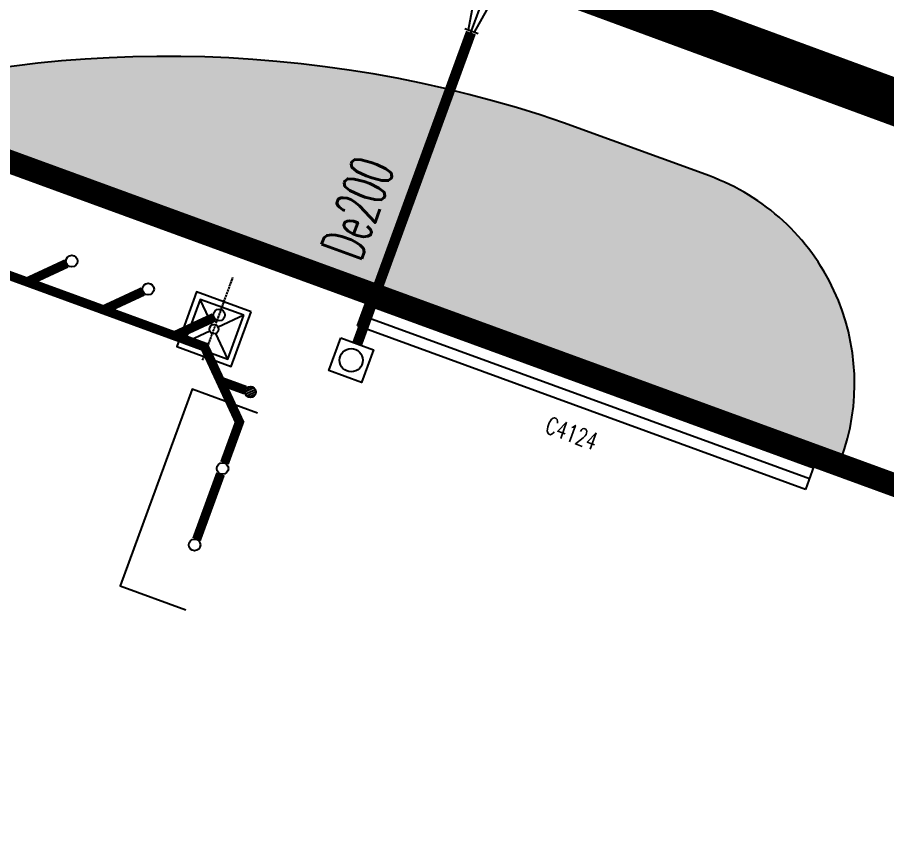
# Model space of a CAD drawing. Extents: x -11 to 40589024741, y -2 to 3380586937.
# Drawn here: x 40588259668 to 40588267143, y 3380434092 to 3380441094 of the extents above; entities that cross this region are included whole.
import ezdxf

# ---------------------------------------------------------------- set-up
doc = ezdxf.new("R2010")
doc.units = 0
doc.header["$LTSCALE"] = 10
doc.header["$MEASUREMENT"] = 0
doc.linetypes.add('DOTE', pattern=[2.42, 2, -0.2, 0.02, -0.2])
doc.layers.get('Defpoints').update_dxf_attribs({"color": 210})
for name, color, linetype in [('0-WALL', 252, 'Continuous'), ('1-单体污水', 50, 'Continuous'), ('1-单体雨水', 131, 'Continuous'), ('A-AXIS-DOTE', 14, 'DOTE'), ('A-WC', 223, 'Continuous'), ('EQUIP_地漏', 7, 'Continuous'), ('SB_ZF污水', 2, 'Continuous'), ('TEXT_雨水', 4, 'Continuous'), ('VPIPE-雨水', 4, 'Continuous'), ('建-窗', 252, 'Continuous'), ('建-门窗编号', 7, 'Continuous'), ('虹吸管道配件', 7, 'Continuous')]:
    doc.layers.add(name, color=color, linetype=linetype)
doc.layers.add('GPS-ZF给水', color=3, linetype='TG_J', lineweight=60)
doc.styles.add('_TWT_PIPEDN', font='SIMPLEX', dxfattribs={"width": 0.6, "height": 3, "bigfont": 'HZTXT'})
doc.styles.add('A-WIN-LABEL', font='SIMPLEX', dxfattribs={"bigfont": 'GBCBIG'})
doc.styles.add('TG_LINETYPE', font='SIMPLEX', dxfattribs={"width": 0.8, "height": 3.5, "bigfont": 'HZTXT'})
doc.linetypes.add('TG_J', pattern='A,2,-0.3,["J",TG_LINETYPE,S=0.1,R=0,X=-0.23,Y=-0.15],0', length=2.3)

# ---------------------------------------------------------------- blocks, each defined once
blk = doc.blocks.new('A$C5F4A4BCE')
at = {"layer": '虹吸管道配件'}
for p, q in [((306.9, 346.8), (30.4, 145.9)), ((332.6, 321.1), (54.1, 42.5)), ((358.6, 295.2), (158.5, 18.1)), ((387.5, 266.3), (277.7, 375.9)), ((332.6, 321.1), (359.9, 348.3)), ((176.7, 0), (0, 176.2))]:
    blk.add_line(p, q, dxfattribs=at)
blk = doc.blocks.new('A$C34D37DA4')
at = {"ltscale": 0.5}
for points in [[(-250, -107.7), (250, -107.7), (250, 392.3), (-250, 392.3)], [(-200, -57.7), (200, -57.7), (200, 342.3), (-200, 342.3)]]:
    blk.add_lwpolyline(points, close=True, dxfattribs=at)
for points in [[(-200, 342.3), (-28.3, 170.5)], [(28.3, 170.5), (200, 342.3)], [(-200, -57.7), (-28.3, 114)], [(28.3, 114), (200, -57.7)]]:
    blk.add_lwpolyline(points, dxfattribs=at)
blk.add_circle((0, 142.3), 40, dxfattribs=at)
at = {"layer": 'A-AXIS-DOTE'}
blk.add_lwpolyline([(0, 427.4), (0, -332.6)], dxfattribs=at)
blk = doc.blocks.new('$TwtSys$00000147')
blk.add_circle((0, 0, 0), 25)
blk = doc.blocks.new('$TwtSys$00000141')
for p, q in [((-94, 8), (-10, 92)), ((-94, 8), (-10, 92)), ((-87, -35), (35, 87)), ((-87, -35), (35, 87)), ((-66, -66), (66, 66)), ((-66, -66), (66, 66)), ((-32, -87), (88, 33)), ((-32, -87), (88, 33)), ((11, -92), (92, -11)), ((11, -92), (92, -11))]:
    blk.add_line(p, q)
blk.add_circle((0, 0), 94)
blk.add_circle((0, 0), 94)
blk = doc.blocks.new('WINDOW2DLIB$DYNSTYLE$00000005')
at = {"color": 0}
for points in [[(-0.5, 0.5), (-0.5, -0.5)], [(-0.5, 0.5), (0.5, 0.5)], [(0.5, -0.5), (0.5, 0.5)], [(0.5, 0.1667), (-0.5, 0.1667)], [(0.5, -0.1667), (-0.5, -0.1667)], [(-0.5, -0.5), (0.5, -0.5)]]:
    blk.add_lwpolyline(points, dxfattribs=at)

msp = doc.modelspace()

# ---------------------------------------------------------------- hatches: boundary and pattern name
at = {"layer": '0-WALL'}
h = msp.add_hatch(dxfattribs=at)
h.set_pattern_fill('草坪或沼泽', color=256, scale=400, angle=-0.200256636)
h.set_pattern_definition([(359.79974, (40586781652.2, 3380096977.4), (1605.5824, 1594.398), [240, -48, 64, -48, 240, -960]), (359.79974, (40586781572.4, 3380097025.7), (1605.5824, 1594.398), [160, -120, 240, -120, 160, -800]), (359.79974, (40586782134.6, 3380097663.7), (1605.5824, 1594.398), [200, -80, 200, -1120]), (359.79974, (40586781335.8, 3380097986.5), (1605.5824, 1594.398), [80, -160, 80, -1280]), (89.79974, (40586781495.8, 3380097986), (-1594.398, 1605.5824), [144, -1456]), (89.79974, (40586781972.4, 3380097024.3), (-1594.398, 1605.5824), [160, -1440]), (89.79974, (40586782374.6, 3380097662.9), (-1594.398, 1605.5824), [160, -1440]), (44.79974, (40586782180.3, 3380097007.6), (5.5922, 1599.9902), [160, -2102.7417]), (134.79974, (40586781764.3, 3380097009), (-1599.9902, 5.5922), [160, -2102.7417]), (63.23469, (40586782132.4, 3380097015.7), (5.5922, 1599.99023), [160, -3417.7088]), (75.7635, (40586782052.4, 3380097024), (5.59221, 1599.99023), [160, -6436.969]), (75.7635, (40586782454.64, 3380097662.6), (5.59221, 1599.99023), [128, -6468.969]), (75.7635, (40586781527.76, 3380097985.85), (5.59221, 1599.99023), [112, -6484.969]), (103.835987, (40586781892.4, 3380097024.57), (5.59221, 1599.99023), [160, -6436.969]), (103.835987, (40586782294.64, 3380097663.17), (5.59221, 1599.99023), [128, -6468.969]), (103.835987, (40586781463.76, 3380097986.07), (5.59221, 1599.99023), [112, -6484.969]), (116.364795, (40586781812.4, 3380097016.85), (5.5922, 1599.99023), [160, -3417.7069])])
edge = h.paths.add_edge_path()
edge.add_line((40588347473.747322, 3380325610.238097), (40588347683.541443, 3380326090.42787))
edge.add_line((40588347683.541443, 3380326090.42787), (40588351031.622383, 3380333884.752417))
edge.add_line((40588351031.622383, 3380333884.752417), (40588372861.52964, 3380393921.616653))
edge.add_line((40588372861.52964, 3380393921.616653), (40588366317.647476, 3380408240.876073))
edge.add_line((40588366317.647476, 3380408240.876073), (40588343550.448486, 3380418434.399735))
edge.add_line((40588343550.448486, 3380418434.399735), (40588326726.773811, 3380429801.632178))
edge.add_line((40588326726.773811, 3380429801.632178), (40588259625.315422, 3380459844.866894))
edge.add_line((40588259625.315422, 3380459844.866894), (40588073765.91951, 3380212575.66465))
edge.add_line((40588073765.91951, 3380212575.66465), (40588074114.249107, 3380212476.750173))
edge.add_line((40588074114.249107, 3380212476.750173), (40588253152.588203, 3380450673.037109))
edge.add_line((40588253152.588203, 3380450673.037109), (40588254435.224274, 3380450204.422307))
edge.add_line((40588254435.224258, 3380450204.422312), (40588256320.901672, 3380455368.658761))
edge.add_line((40588256320.90168, 3380455368.658754), (40588326766.815353, 3380429630.545198))
edge.add_line((40588326766.815353, 3380429630.5452), (40588324880.269547, 3380424466.932958))
edge.add_line((40588324880.269547, 3380424466.93296), (40588331455.159737, 3380422064.756639))
edge.add_line((40588331455.159737, 3380422064.756637), (40588332483.925163, 3380424880.513825))
edge.add_line((40588332483.925163, 3380424880.513825), (40588335301.736542, 3380423850.997883))
edge.add_line((40588335301.736542, 3380423850.997883), (40588334273.030251, 3380421035.31484))
edge.add_line((40588334273.030251, 3380421035.31484), (40588353055.227448, 3380414173.051638))
edge.add_line((40588353055.227448, 3380414173.051638), (40588361187.808113, 3380410524.8103))
edge.add_arc((40588348999.165817, 3380398232.729486), 17310.639832, -14.6199939483, 45.2420907397, ccw=False)
edge.add_line((40588365749.307037, 3380393863.402212), (40588366656.653191, 3380393529.94107))
edge.add_line((40588366656.653191, 3380393529.94107), (40588371065.316032, 3380391919.168731))
edge.add_line((40588371065.316032, 3380391919.168731), (40588346912.352768, 3380325815.879339))
edge.add_line((40588346912.352768, 3380325815.879339), (40588347473.747322, 3380325610.238097))
h = msp.add_hatch(dxfattribs=at)
h.set_pattern_fill('草坪或沼泽', color=256, scale=400, angle=-0.200256636)
h.set_pattern_definition([(359.79974, (40586781652.2, 3380096977.4), (1605.5824, 1594.398), [240, -48, 64, -48, 240, -960]), (359.79974, (40586781572.4, 3380097025.7), (1605.5824, 1594.398), [160, -120, 240, -120, 160, -800]), (359.79974, (40586782134.6, 3380097663.7), (1605.5824, 1594.398), [200, -80, 200, -1120]), (359.79974, (40586781335.8, 3380097986.5), (1605.5824, 1594.398), [80, -160, 80, -1280]), (89.79974, (40586781495.8, 3380097986), (-1594.398, 1605.5824), [144, -1456]), (89.79974, (40586781972.4, 3380097024.3), (-1594.398, 1605.5824), [160, -1440]), (89.79974, (40586782374.6, 3380097662.9), (-1594.398, 1605.5824), [160, -1440]), (44.79974, (40586782180.3, 3380097007.6), (5.5922, 1599.9902), [160, -2102.7417]), (134.79974, (40586781764.3, 3380097009), (-1599.9902, 5.5922), [160, -2102.7417]), (63.23469, (40586782132.4, 3380097015.7), (5.5922, 1599.99023), [160, -3417.7088]), (75.7635, (40586782052.4, 3380097024), (5.59221, 1599.99023), [160, -6436.969]), (75.7635, (40586782454.64, 3380097662.6), (5.59221, 1599.99023), [128, -6468.969]), (75.7635, (40586781527.76, 3380097985.85), (5.59221, 1599.99023), [112, -6484.969]), (103.835987, (40586781892.4, 3380097024.57), (5.59221, 1599.99023), [160, -6436.969]), (103.835987, (40586782294.64, 3380097663.17), (5.59221, 1599.99023), [128, -6468.969]), (103.835987, (40586781463.76, 3380097986.07), (5.59221, 1599.99023), [112, -6484.969]), (116.364795, (40586781812.4, 3380097016.85), (5.5922, 1599.99023), [160, -3417.7069])])
edge = h.paths.add_edge_path()
edge.add_line((40588209170.51339, 3380373958.186063), (40588211560.116982, 3380380498.591942))
edge.add_line((40588211560.11702, 3380380498.591931), (40588258364.536186, 3380440305.243879))
edge.add_line((40588258364.536186, 3380440305.243879), (40588266735.248894, 3380437246.919142))
edge.add_line((40588266735.248894, 3380437246.919142), (40588266752.294991, 3380437293.574668))
edge.add_arc((40588264967.677544, 3380437945.602734), 1900.000004, -20.0702882799, 69.930038949)
edge.add_line((40588265619.695419, 3380439730.2239), (40588264365.895767, 3380440188.304179))
edge.add_arc((40588260953.485283, 3380430252.627517), 10505.342262, 71.0449538641, 143.3757810537)
edge.add_line((40588252522.261292, 3380436519.738334), (40588206289.542023, 3380375010.77816))
edge.add_line((40588206289.542023, 3380375010.778159), (40588209170.513428, 3380373958.186051))
at = {"layer": '1-单体污水'}
for points in [[(40588261277.013908, 3380438261.658967), (40588261290.740807, 3380438299.229861), (40588261306.303192, 3380438293.543988)], [(40588261277.013908, 3380438261.658967), (40588261313.286926, 3380438278.519212), (40588261306.303192, 3380438293.543988)], [(40588261578.044243, 3380437614.024239), (40588261614.317268, 3380437630.884483), (40588261621.30101, 3380437615.85971)], [(40588261578.044243, 3380437614.024239), (40588261615.615143, 3380437600.297331), (40588261621.30101, 3380437615.85971)]]:
    msp.add_hatch(color=256, dxfattribs=at).paths.add_polyline_path(points)

# ---------------------------------------------------------------- linework, layer by layer
at = {"layer": '0-WALL'}
msp.add_lwpolyline([(40588209170.51339, 3380373958.186063), (40588211560.11702, 3380380498.591931), (40588258364.536186, 3380440305.243879), (40588266735.248894, 3380437246.919142), (40588266752.294991, 3380437293.574668, 0.4142152352), (40588265619.695419, 3380439730.2239), (40588264365.895767, 3380440188.304179, 0.3265163471), (40588252522.261292, 3380436519.738334), (40588206289.542023, 3380375010.778159)], format="xyb", close=True, dxfattribs=at)
at = {"layer": '0-WALL', "color": 20, "true_color": 0xf72408, "const_width": 200}
msp.add_lwpolyline([(40588309017.242508, 3380324808.789411), (40588308914.29071, 3380324527.007708), (40588204983.806824, 3380362499.063575), (40588211560.116997, 3380380498.591922), (40588258364.536217, 3380440305.243856), (40588340280.272667, 3380410376.499106), (40588340177.320923, 3380410094.717414), (40588342807.283524, 3380409133.833927), (40588342910.235336, 3380409415.615627), (40588355167.739143, 3380404937.212323), (40588323801.757271, 3380319087.720896), (40588311578.570618, 3380323660.051459), (40588311647.205101, 3380323847.90593)], close=True, dxfattribs=at)
at = {"layer": '1-单体污水', "const_width": 80}
for points in [[(40588259093.205727, 3380439059.535423), (40588259750.696373, 3380438819.314555)], [(40588260090.088577, 3380438977.06914), (40588259750.696358, 3380438819.314544)], [(40588259750.696373, 3380438819.314555), (40588260408.186996, 3380438579.093687)], [(40588260747.579224, 3380438736.848275), (40588260408.186996, 3380438579.093676)], [(40588260408.186996, 3380438579.093687), (40588261018.71402, 3380438356.031451)], [(40588261358.106247, 3380438513.786045), (40588261018.71402, 3380438356.031451)], [(40588261018.71402, 3380438356.031451), (40588261277.013908, 3380438261.658967)], [(40588261277.013908, 3380438261.658967), (40588261414.116837, 3380437966.69661)], [(40588261628.27092, 3380437888.453243), (40588261414.116837, 3380437966.69661)], [(40588261414.116837, 3380437966.69661), (40588261578.044243, 3380437614.024239)], [(40588261449.354477, 3380437261.797112), (40588261578.044243, 3380437614.024239)], [(40588261209.133614, 3380436604.306478), (40588261415.037216, 3380437167.869879)]]:
    msp.add_lwpolyline(points, dxfattribs=at)
at = {"layer": '1-单体雨水', "ltscale": 1.5, "const_width": 90}
msp.add_lwpolyline([(40588263568.329742, 3380440963.413217), (40588262590.287643, 3380438286.487062)], dxfattribs=at)
at = {"layer": 'A-WC'}
msp.add_lwpolyline([(40588261733.653503, 3380437690.252562), (40588261170.090103, 3380437896.156164), (40588260552.379303, 3380436205.465961), (40588261115.942703, 3380435999.562359)], dxfattribs=at)
at = {"layer": 'Defpoints', "color": 4}
msp.add_lwpolyline([(40588262449.396782, 3380438337.962962), (40588262731.178482, 3380438235.011162), (40588262628.226677, 3380437953.229461), (40588262346.444977, 3380438056.181262)], close=True, dxfattribs=at)
at = {"layer": 'GPS-ZF给水', "ltscale": 0.5, "const_width": 400}
msp.add_lwpolyline([(40588252374.244179, 3380445826.318117), (40588338043.070808, 3380414306.457557)], dxfattribs=at)
at = {"layer": 'VPIPE-雨水', "linetype": 'Continuous'}
msp.add_circle((40588262538.811737, 3380438145.596212), 100, dxfattribs=at)

# ---------------------------------------------------------------- block references
at = {"layer": 'A-WC', "rotation": 159.9297114489383}
msp.add_blockref('A$C34D37DA4', (40588261407.651741, 3380438546.36842), dxfattribs=at)
at = {"layer": 'EQUIP_地漏', "xscale": 0.5, "yscale": 0.5, "zscale": 0.5, "rotation": 159.9297114489383}
msp.add_blockref('$TwtSys$00000141', (40588261672.416733, 3380437872.324127), dxfattribs=at)
at = {"layer": 'SB_ZF污水', "xscale": 2, "yscale": 2, "zscale": 2, "rotation": 339.9297114489383}
for p in [(40588260135.429863, 3380438998.144454), (40588260792.920502, 3380438757.923586), (40588261403.447517, 3380438534.861351), (40588261432.195862, 3380437214.833493), (40588261191.974983, 3380436557.342861)]:
    msp.add_blockref('$TwtSys$00000147', p, dxfattribs=at)
at = {"layer": '建-窗'}
ref = msp.add_blockref('WINDOW2DLIB$DYNSTYLE$00000005', (40588264570.410156, 3380437878.166807), dxfattribs=dict(at, xscale=-4100, yscale=300, zscale=300, rotation=339.9297114461197))
ref.add_attrib('A', 'C4124', (40588264196.732559, 3380437525.618296), dxfattribs={"layer": '建-门窗编号', "height": 148.75, "rotation": 339.9297114461, "style": 'A-WIN-LABEL', "width": 0.705882})
at = {"layer": '虹吸管道配件', "lineweight": -2, "xscale": 0.7866797424559362, "yscale": 0.7866797424559362, "zscale": 0.7866797424559362, "rotation": 204.9297114489694}
msp.add_blockref('A$C5F4A4BCE', (40588263704.349472, 3380441317.013921), dxfattribs=at)

# ---------------------------------------------------------------- texts
at = {"layer": 'TEXT_雨水', "style": '_TWT_PIPEDN', "width": 0.557143}
msp.add_text('De200', height=367.5, rotation=69.9297114489, dxfattribs=at).set_placement((40588262617.551537, 3380438983.996521))

doc.saveas('drawing.dxf')
